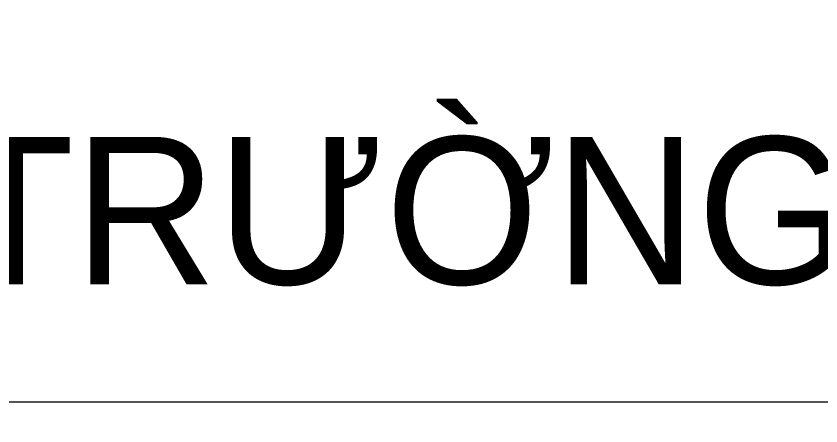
# Model space of a CAD drawing. Header units: millimetres. Extents: x 19378 to 572383, y -1120116 to -527168.
# Drawn here: x 173965 to 174488, y -558186 to -557919 of the extents above; entities that cross this region are included whole.
import ezdxf
from ezdxf.enums import TextEntityAlignment as Align

# ---------------------------------------------------------------- set-up
doc = ezdxf.new("R2010")
doc.units = ezdxf.units.MM
doc.header["$MEASUREMENT"] = 0
doc.layers.add('Khungten_LCDI', color=7, linetype='Continuous')
doc.layers.add('LC Net thay', color=7, linetype='Continuous', lineweight=25)
doc.layers.add('LC Text1', color=3, linetype='Continuous', lineweight=20)
doc.styles.add('Khungten', font='VHAVAN.TTF', dxfattribs={"width": 0.9, "height": 5000})
doc.styles.add('Title', font='VHBLACK.TTF', dxfattribs={"width": 0.8})
doc.styles.add('VnAvantH', font='VHAVANB.TTF', dxfattribs={"width": 0.6})

# ---------------------------------------------------------------- blocks, each defined once
blk = doc.blocks.new('Nha o can bo nhan vien Trung doan')
at = {"layer": 'Khungten_LCDI', "color": 9, "lineweight": 15}
for points in [[(36750.02, -1521.88), (40450, -1521.88), (40450, 446.31), (36750.02, 446.31)], [(36750.02, -1521.88), (40450, -1521.88), (40450, -3535.5), (36750.02, -3535.5)]]:
    blk.add_lwpolyline(points, close=True, dxfattribs=at)
at = {"color": 7, "style": 'VnAvantH'}
blk.add_text('ths. bïi tr\xadêng giang', height=160, dxfattribs=at).set_placement((38493.44, -1394.13), align=Align.CENTER)
at = {"color": 7, "style": 'Khungten', "width": 0.8}
for tag, p in [('REVISION', (39498.75, -10746.3)), ('NGAYHT', (39575.61, -11636.29))]:
    blk.add_attdef(tag, text='', height=200, dxfattribs=at).set_placement(p, align=Align.CENTER)
at = {"layer": 'LC Text1', "style": 'Title', "width": 1.485915}
for tag, p, p2 in [('TENBANVE1', (36912.66, -8885.76), (40339.14, -8885.76)), ('TENBANVE2', (36912.66, -9562.47), (40339.14, -9562.47))]:
    blk.add_attdef(tag, text='', height=250, dxfattribs=at).set_placement(p, p2, align=Align.FIT)
at = {"layer": 'LC Text1', "style": 'Title', "width": 0.7}
blk.add_attdef('SOBANVE', text='', height=250, dxfattribs=at).set_placement((39561.98, -13896.18), align=Align.CENTER)

msp = doc.modelspace()

# ---------------------------------------------------------------- block references
at = {"layer": 'LC Net thay', "xscale": 0.6, "yscale": 0.6, "zscale": 0.6}
msp.add_blockref('Nha o can bo nhan vien Trung doan', (151055.46, -557257.19, 0), dxfattribs=at)

doc.saveas('drawing.dxf')
